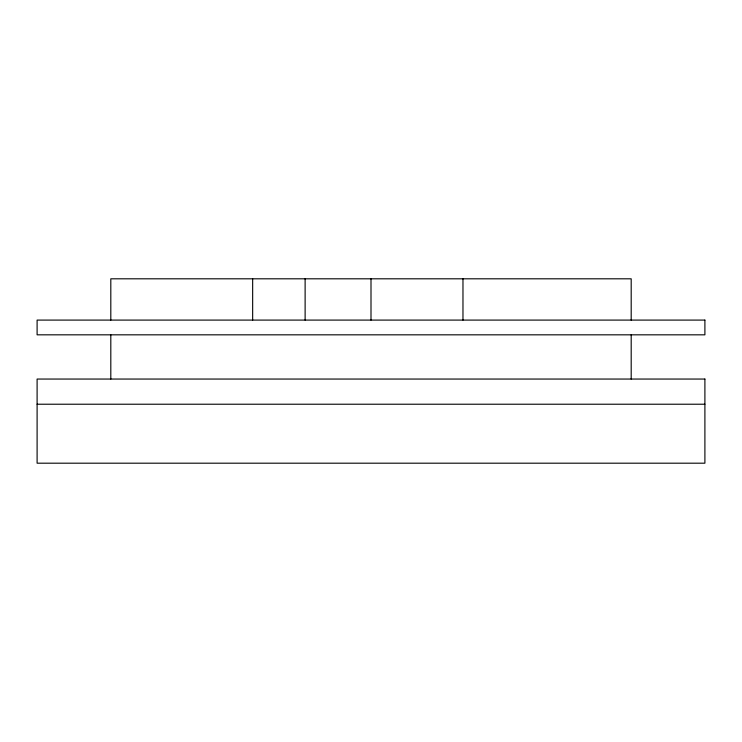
<?xml version="1.0" encoding="UTF-8"?>
<svg xmlns="http://www.w3.org/2000/svg" width="742" height="742" viewBox="0 0 742 742"><rect width="100%" height="100%" fill="white"/><g stroke="black" fill="none" stroke-linecap="round" stroke-linejoin="round"><path stroke-width="1.11" d="M37.1 404.223L704.9 404.223M631.192 320.09L631.192 278.807L110.808 278.807L110.808 320.09M631.192 334.827L631.192 379.051M462.971 278.807L462.971 320.09M371 278.807L371 320.09M305.12 278.807L305.12 320.09M252.66 278.807L252.66 320.09M110.808 334.827L110.808 379.051M704.9 320.09L37.1 320.09L37.1 334.827L704.9 334.827L704.9 320.09M704.9 379.051L37.1 379.051L37.1 463.193L704.9 463.193L704.9 379.051"/></g></svg>
